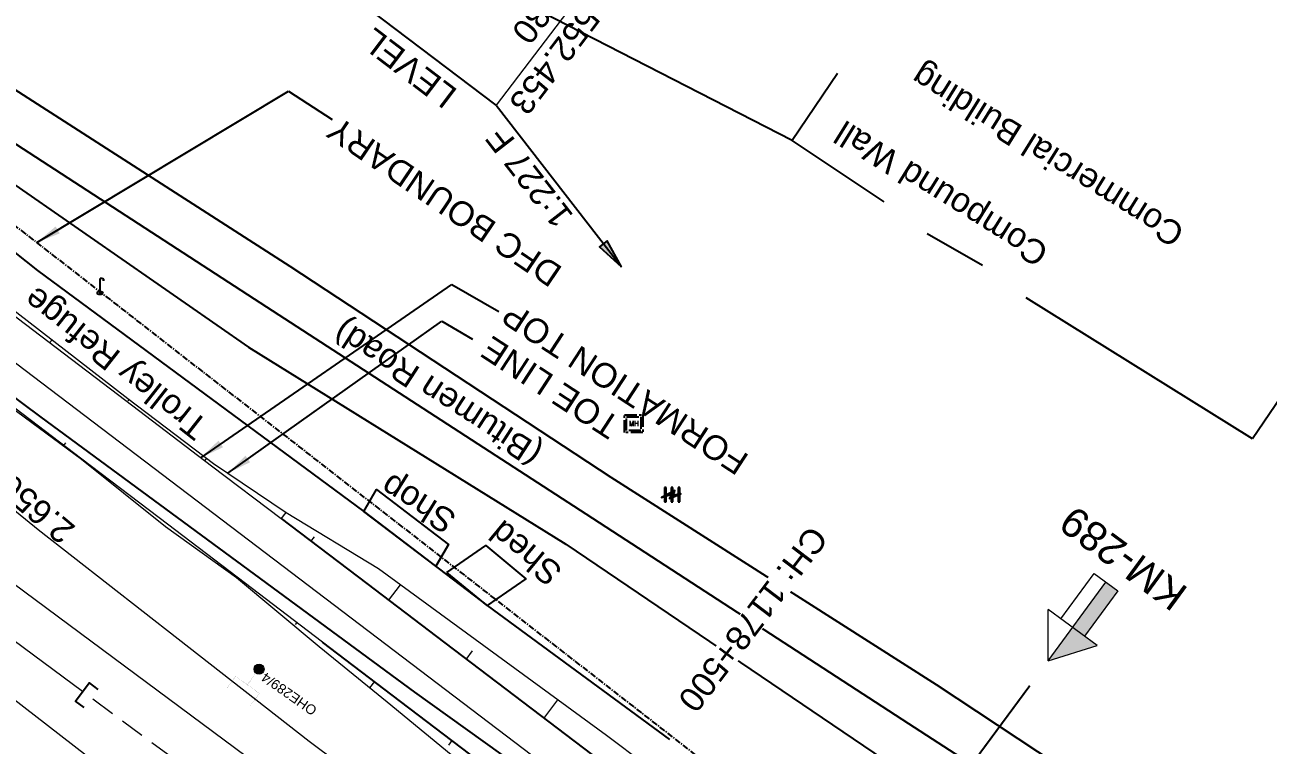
# Model space of a CAD drawing. Header units: metres. Extents: x 644418 to 1306172, y 3366650 to 6747308.
# Drawn here: x 653583.4 to 653710.9, y 3373284.4 to 3373358.3 of the extents above; entities that cross this region are included whole.
import ezdxf
from ezdxf.enums import TextEntityAlignment as Align

# ---------------------------------------------------------------- set-up
doc = ezdxf.new("R2010")
doc.units = ezdxf.units.M
doc.header["$MEASUREMENT"] = 0
for name, pattern in [('CENTER', [2, 1.25, -0.25, 0.25, -0.25]), ('DASHED', [0.75, 0.5, -0.25]), ('PHANTOM', [2.5, 1.25, -0.25, 0.25, -0.25, 0.25, -0.25]), ('PHANTOM2', [1.25, 0.625, -0.125, 0.125, -0.125, 0.125, -0.125])]:
    doc.linetypes.add(name, pattern=pattern)
doc.layers.get('Defpoints').update_dxf_attribs({"lineweight": 0})
for name, color, linetype, lineweight in [('C-ALIG-LABL-DG', 1, 'Continuous', 25), ('Existing IR Track', 143, 'Continuous', 0), ('KM STONE', 7, 'Continuous', 0), ('OHE MAST', 8, 'Continuous', 0), ('OHE MAST TEXT', 8, 'Continuous', 0), ('Proposed Alignment', 7, 'Continuous', 0), ('PROPOSED DFCC TOE LINE', 239, 'Continuous', 0), ('PROPOSED DFCC TOE SLOPES', 239, 'Continuous', 0), ('PROPOSED DFCC TOE SLOPES - Cut & Connection', 239, 'Continuous', 0), ('PROPOSED DFCC TRACK', 1, 'Continuous', 0)]:
    doc.layers.add(name, color=color, linetype=linetype, lineweight=lineweight)
for name, color, linetype in [('COMMERCIAL_BLD_PUC', 251, 'Continuous'), ('COMPOUND_WALL', 251, 'Continuous'), ('DFCC Boundary', 6, 'CENTER'), ('Dimension', 10, 'Continuous'), ('IR PROPOSALS', 190, 'Continuous'), ('LAMP_POST', 7, 'Continuous'), ('Manhole', 251, 'Continuous'), ('MATCH LINE', 7, 'Continuous'), ('PROPOSED DFCC FORMATION LINE', 187, 'Continuous'), ('PROPOSED FORMATION LINE - PLAN', 187, 'Continuous'), ('SHED', 252, 'Continuous'), ('SUB_ROAD_CENTRE', 34, 'Continuous'), ('SUB_ROAD_EDGE', 34, 'Continuous'), ('TOPO_TEXT', 251, 'Continuous'), ('TRANSFORMER', 251, 'Continuous'), ('Trolley Refuse', 10, 'Continuous')]:
    doc.layers.add(name, color=color, linetype=linetype)
doc.styles.add('Arial', font='arial.ttf')
doc.styles.add('ROMANS', font='romans.shx')
doc.styles.get("Standard").update_dxf_attribs({"font": 'arial.ttf'})
doc.styles.add('Style-Arial', font='arial.ttf')
doc.dimstyles.new('DIM', dxfattribs={"dimtxt": 2.5, "dimasz": 2.5, "dimexe": 0.18, "dimexo": 0.0625, "dimgap": 0.09, "dimtad": 0, "dimtih": 1, "dimtoh": 1, "dimdec": 3, "dimzin": 0, "dimdsep": 46, "dimtxsty": 'Standard', "dimcen": 0.09, "dimadec": 0, "dimazin": 0, "dimtfac": 1, "dimtdec": 3, "dimtofl": 0, "dimtmove": 0, "dimatfit": 3, "dimfxl": 1, "dimtolj": 1, "dimtzin": 0, "dimarcsym": 0})
doc.dimstyles.new('ISO-25', dxfattribs={"dimtxt": 2.5, "dimasz": 2.5, "dimexe": 1.25, "dimexo": 0.625, "dimtad": 1, "dimtxsty": 'Standard', "dimcen": 2.5, "dimadec": 0, "dimazin": 0, "dimtfac": 1, "dimtmove": 0, "dimatfit": 3, "dimfxl": 1, "dimarcsym": 0})

# ---------------------------------------------------------------- blocks, each defined once
blk = doc.blocks.new('LP')
for points in [[(0, 0), (0, 1.5)], [(0.25, 1.35), (0.44, 1.35)]]:
    blk.add_lwpolyline(points)
for centre, radius, start, end in [((0.07, 0.99), 0.519, 57.6425, 97.3165), ((0.34, 1.33), 0.094, 11.7012, 168.0476)]:
    blk.add_arc(centre, radius, start, end)
blk.add_ellipse((0.35, 1.36), major_axis=(0.0017, 0.0438), ratio=0.461056, start_param=1.74022, end_param=4.575836)
at = {"extrusion": (0, 0, -1)}
blk.add_ellipse((0, 0.01), major_axis=(0.308, 0), ratio=0.400495, dxfattribs=at)
blk = doc.blocks.new('MHS')
at = {"layer": 'Manhole', "linetype": 'PHANTOM'}
for points in [[(-0.92, 0.95), (0.96, 0.95), (0.96, -0.87), (-0.92, -0.87)], [(-0.72, 0.75), (0.76, 0.75), (0.76, -0.67), (-0.72, -0.67)]]:
    blk.add_lwpolyline(points, close=True, dxfattribs=at)
at = {"layer": 'Manhole', "linetype": 'PHANTOM', "style": 'ROMANS', "width": 0.9}
blk.add_text('MH', height=0.55, dxfattribs=at).set_placement((0.03, -0.22), align=Align.CENTER)
blk = doc.blocks.new('TRF')
blk.add_hatch(color=256).paths.add_polyline_path([(0.22, -0.04), (0.38, 0.42), (-0.98, -0.29), (0.02, 0.04), (-0.18, -0.39), (0.98, 0.09)])
for p, q in [((-0.69, 0.72), (-0.69, -0.72)), ((-0.52, 0.72), (-0.69, 0.72)), ((-0.52, -0.72), (-0.52, 0.72)), ((0, 0.72), (0, -0.72)), ((0.17, 0.72), (0, 0.72)), ((0.17, -0.72), (0.17, 0.72)), ((0.7, 0.72), (0.7, -0.72)), ((0.87, 0.72), (0.7, 0.72)), ((0.87, -0.72), (0.87, 0.72)), ((-0.69, -0.72), (-0.52, -0.72)), ((0, -0.72), (0.17, -0.72)), ((0.7, -0.72), (0.87, -0.72))]:
    blk.add_line(p, q)
blk.add_lwpolyline([(0.22, -0.04), (0.38, 0.42), (-0.98, -0.29), (0.02, 0.04), (-0.18, -0.39), (0.98, 0.09)], close=True)
blk = doc.blocks.new('OHE MAST')
h = blk.add_hatch(color=256)
edge = h.paths.add_edge_path()
edge.add_arc((0, 0), 0.514, 0, 360)
at = {"const_width": 0.01, "flags": 128}
for points in [[(1.5, 3.5), (1.5, 2), (-1.5, 2), (-1.5, 3.5)], [(0, 2), (0, 0)]]:
    blk.add_lwpolyline(points, dxfattribs=at)
blk.add_circle((0, 0), 0.514)
blk = doc.blocks.new('KM POST PLAN')
at = {"extrusion": (0, 0, -1)}
h = blk.add_hatch(color=256, dxfattribs=at)
h.paths.add_polyline_path([(0, -20), (0, -8.47), (3, -8.47), (3, -20)])
h.paths.add_polyline_path([(0, -8.47), (0, 0), (6.25, -8.47), (3, -8.47)], flags=16)
at = {"flags": 128}
for points in [[(0, 0), (-6.25, -8.47), (6.25, -8.47)], [(0, 0), (0, -20)], [(0, 0), (6.25, -8.47)], [(3, -8.47), (3, -20), (-3, -20), (-3, -8.47)]]:
    blk.add_lwpolyline(points, dxfattribs=at)
at = {"style": 'Style-Arial'}
blk.add_attdef('KM-POST', text='', height=6, dxfattribs=at).set_placement((0, -26, -263.95), align=Align.MIDDLE_CENTER)
blk = doc.blocks.new('*D1524')
at = {"layer": 'Defpoints', "color": 0, "transparency": 16777216}
for p in [(653577.36, 3373315.94, 269.73), (653575.69, 3373313.87), (653576.93, 3373312.86)]:
    blk.add_point(p, dxfattribs=at)
at = {"layer": 'Dimension', "color": 0, "lineweight": -2, "transparency": 16777216}
for p, q in [((653580.18, 3373316.87), (653581.76, 3373318.81)), ((653577.41, 3373315.9), (653578.74, 3373314.81)), ((653575.74, 3373313.83), (653577.07, 3373312.75)), ((653575.35, 3373310.92), (653573.78, 3373308.98))]:
    blk.add_line(p, q, dxfattribs=at)
at = {"layer": 'Dimension', "color": 0, "transparency": 16777216}
for points in [[(653579.86, 3373317.13), (653580.5, 3373316.6), (653578.6, 3373314.93)], [(653575.03, 3373311.19), (653575.68, 3373310.66), (653576.93, 3373312.86)]]:
    blk.add_solid(points, dxfattribs=at)
at = {"layer": 'Dimension', "color": 0, "lineweight": 0, "transparency": 16777216, "insert": (653583.05, 3373309.89), "char_height": 2.5, "attachment_point": 5, "rotation": 140}
blk.add_mtext('\\A1;2.656 m', dxfattribs=at)
blk = doc.blocks.new('Direction')
h = blk.add_hatch(color=256)
h.dxf.hatch_style = 1
h.paths.add_polyline_path([(-5.537, 0), (-4.745, -0.129), (-4.745, 0.135)])
blk.add_lwpolyline([(-5.537, 0), (-4.745, -0.129), (-4.745, 0.135)], close=True)
blk.add_lwpolyline([(0, 0), (-5.537, 0)])

msp = doc.modelspace()

# ---------------------------------------------------------------- linework, layer by layer
at = {"layer": 'COMMERCIAL_BLD_PUC', "linetype": 'Continuous', "ltscale": 5}
msp.add_lwpolyline([(653625.499, 3373302.763), (653618.113, 3373308.381), (653619.433, 3373310.628), (653626.8204, 3373305.0089)], close=True, dxfattribs=at)
at = {"layer": 'COMPOUND_WALL', "linetype": 'Continuous'}
for points in [[(653490.5, 3373388.474, 269.187), (653584.982, 3373318.047, 269.185), (653623.328, 3373289.844, 268.625), (653640.97, 3373277.197, 268.314)], [(653671.508, 3373340.12, 270.754), (653662.07, 3373346.437, 270.85), (653593.104, 3373381.78, 269.579), (653593.1, 3373381.988, 269.519)], [(653550.221, 3373360.393, 270.187), (653584.66, 3373333.087, 270.14), (653618.113, 3373308.381, 270.32), (653630.774, 3373298.739, 269.651), (653649.484, 3373285.019, 269.85)], [(653666.72, 3373353.28, 270.88), (653662.07, 3373346.437, 270.85)], [(653681.613, 3373333.617, 271.07), (653675.917, 3373336.841, 270.723)], [(653709.292, 3373315.815, 270.907), (653686.071, 3373330.283, 270.668)], [(653713.942, 3373322.658, 270.937), (653709.292, 3373315.815, 270.907)]]:
    msp.add_polyline3d(points, dxfattribs=at)
at = {"layer": 'DFCC Boundary', "ltscale": 0.5, "flags": 128}
msp.add_lwpolyline([(655695.597, 3371812.1897), (655640.8822, 3371912.823), (655580.0449, 3371996.7158), (655509.7792, 3372062.0857), (655426.9534, 3372113.9756), (655342.6069, 3372167.9462), (655257.8854, 3372221.2222), (655173.2688, 3372275.363), (655087.3459, 3372327.2788), (655002.8598, 3372380.6107), (654914.5097, 3372429.9473), (654741.1355, 3372529.4419), (654650.033, 3372576.4159), (654568.6995, 3372626.155), (654571.9877, 3372630.6369), (654391.4686, 3372756.327), (654377.1337, 3372736.8494), (654004.4289, 3373016.6995), (654007.7887, 3373020.6424), (653690.5739, 3373253.6486), (653690.5425, 3373253.6059), (653433.8132, 3373453.1485), (653440.7668, 3373462.5592), (653208.8394, 3373636.5534), (653216.1698, 3373646.5105), (653142.1983, 3373700.8896), (653053.6963, 3373771.1122), (652994.4341, 3373810.5255), (652929.3691, 3373859.5713), (652860.9168, 3373902.1103), (652749.6028, 3373984.4705), (652631.2396, 3374070.7175), (652636.2281, 3374078.1704), (652537.912, 3374145.7283), (652392.904, 3374241.2711), (652388.7719, 3374235.6812), (652308.569, 3374304.8076), (652315.9256, 3374314.7669), (652103.9815, 3374448.7876), (652083.1937, 3374464.1943), (652072.7494, 3374471.9329), (652052.3219, 3374487.0684), (652038.1897, 3374497.5387), (652024.0173, 3374508.0388), (652009.8347, 3374518.5254), (651995.6683, 3374529), (651981.7515, 3374539.2836), (651967.8828, 3374549.5317), (651954.6903, 3374559.2866), (651941.4997, 3374569.04), (651923.9377, 3374582.0168), (651906.3215, 3374595.0337), (651892.0868, 3374605.5547), (651877.7985, 3374616.1153), (651861.6288, 3374628.0564), (651845.5071, 3374639.9619), (651829.5757, 3374651.7544), (651824.7911, 3374655.296), (651813.6747, 3374663.5244), (651797.4592, 3374675.4968), (651792.6217, 3374679.0685), (651809.3453, 3374701.6999), (651798.0335, 3374710.0518), (651782.3495, 3374721.6444), (651766.6655, 3374733.2369), (651750.5163, 3374745.1875), (651734.3118, 3374757.179), (651717.3274, 3374769.6994), (651700.4625, 3374782.1317), (651684.6001, 3374793.8578), (651668.5938, 3374805.6902), (651652.6806, 3374817.4203), (651636.8173, 3374829.1137), (651620.9269, 3374840.8662), (651604.9647, 3374852.6718), (651588.7459, 3374864.6312), (651572.5882, 3374876.5455), (651556.6943, 3374888.2868), (651540.8409, 3374899.9983), (651524.5553, 3374912.0488), (651508.2568, 3374924.109), (651492.7938, 3374935.5157), (651477.3997, 3374946.8715), (651461.3291, 3374958.7436), (651445.2311, 3374970.6359), (651429.3555, 3374982.3615), (651413.4375, 3374994.1184), (651396.6322, 3375006.522), (651379.7761, 3375018.963), (651363.6644, 3375030.8565), (651352.7728, 3375038.8965), (651331.6522, 3375054.4784), (651315.7738, 3375066.1947), (651299.7306, 3375078.0412), (651283.6239, 3375089.9346), (651273.9044, 3375097.1057), (651264.2377, 3375104.2378), (651243.4187, 3375119.6324), (651222.5077, 3375135.095), (651201.5462, 3375150.5784), (651180.4926, 3375166.1298), (651161.7365, 3375179.9701), (651143.0969, 3375193.7244), (651126.6442, 3375205.9373), (651110.0563, 3375218.2505), (651088.7204, 3375233.9244), (651067.5473, 3375249.4788), (651049.4448, 3375262.8672), (651031.0656, 3375276.4601), (651013.3004, 3375289.5618), (650995.6557, 3375302.5748), (650975.556, 3375317.4171), (650955.4878, 3375332.2363), (650948.8014, 3375337.1771), (650951.4372, 3375340.7501), (650937.0874, 3375351.3535), (650916.0918, 3375366.8677), (650897.9224, 3375380.2929), (650879.805, 3375393.6796), (650866.8386, 3375403.2309), (650853.9116, 3375412.7532), (650835.5886, 3375426.289), (650817.2946, 3375439.8035), (650797.968, 3375454.1206), (650778.7222, 3375468.3781), (650760.7655, 3375481.6337), (650742.8011, 3375494.8949), (650723.0807, 3375509.4255), (650703.3693, 3375523.9495), (650688.6613, 3375534.8372), (650673.8463, 3375545.804), (650653.7938, 3375560.6295), (650633.6894, 3375575.4932), (650612.6421, 3375591.0542), (650592.0153, 3375606.3042), (650570.0328, 3375622.5591), (650548.5001, 3375638.4814), (650530.5234, 3375651.793), (650512.3606, 3375665.2423), (650494.7465, 3375678.2665), (650476.9008, 3375691.462), (650459.2976, 3375704.4721), (650441.3132, 3375717.7633), (650427.1261, 3375728.1319), (650413.8099, 3375737.864), (650402.677, 3375746.2697), (650389.8486, 3375755.6668), (650377.7322, 3375764.5425), (650360.7275, 3375777.1141), (650343.7744, 3375789.6482), (650325.0342, 3375803.5254), (650306.3109, 3375817.39), (650287.6225, 3375831.2124), (650268.717, 3375845.1957), (650250.337, 3375858.8009), (650231.8256, 3375872.5033), (650215.4559, 3375884.6355), (650199.261, 3375896.6381), (650189.9351, 3375903.5429), (650184.6476, 3375907.4517), (650170.3331, 3375918.0338), (650153.2211, 3375930.7288), (650135.9365, 3375943.5518), (650119.2313, 3375955.9159), (650102.3769, 3375968.3905), (650085.2738, 3375981.0461), (650068.2078, 3375993.6742), (650052.7787, 3376005.1011), (650037.4384, 3376016.4621), (650022.1728, 3376027.766), (650006.9632, 3376039.0283), (649974.7512, 3376062.8762), (649961.4537, 3376072.7117), (649948.2091, 3376082.508), (649944.476, 3376085.2722), (649918.728, 3376050.5341), (649909.4316, 3376057.4177), (649896.4092, 3376067.0604), (649893.7832, 3376069.0128), (649891.1645, 3376070.9437), (649888.4639, 3376072.9569), (649875.744, 3376082.3694), (649867.5551, 3376088.4016), (649853.4118, 3376098.8745), (649839.2513, 3376109.3603), (649829.0749, 3376116.9005), (649827.2194, 3376118.2675), (649818.0867, 3376125.0366), (649808.8566, 3376131.8779), (649793.2502, 3376143.4201), (649777.6288, 3376154.9733), (649763.6321, 3376165.3144), (649749.5741, 3376175.7007), (649733.9228, 3376187.2754), (649718.3343, 3376198.8036), (649705.3241, 3376208.4391), (649692.3703, 3376218.0327), (649678.0208, 3376228.6769), (649663.5747, 3376239.3366), (649646.4625, 3376252.0623), (649634.6272, 3376260.744), (649624.9192, 3376267.9946), (649615.0208, 3376275.3876), (649599.9831, 3376286.4834), (649588.9857, 3376294.598), (649590.032, 3376296.0132), (649586.1685, 3376298.8639), (649569.3593, 3376311.3207), (649552.641, 3376323.7102), (649537.2353, 3376335.0739), (649521.9792, 3376346.327), (649506.2408, 3376358.0035), (649490.3575, 3376369.7875), (649475.7578, 3376380.5673), (649461.1933, 3376391.3211), (649445.4753, 3376402.9572), (649429.8494, 3376414.5253), (649414.4906, 3376425.9209), (649378.3483, 3376452.6365), (649368.4603, 3376459.9984), (649352.6509, 3376471.6682), (649336.6992, 3376483.4434), (649322.3941, 3376494.1037), (649307.6557, 3376505.0862), (649290.8736, 3376517.4208), (649273.972, 3376529.8435), (649258.1992, 3376541.4854), (649242.2966, 3376553.2232), (649226.5432, 3376564.8634), (649210.8826, 3376576.435), (649195.2207, 3376588.0769), (649179.5326, 3376599.7383), (649164.9134, 3376610.5118), (649150.5177, 3376621.1205), (649135.415, 3376632.3287), (649120.2337, 3376643.5954), (649107.8929, 3376652.6743), (649095.5927, 3376661.7234), (649079.5687, 3376673.5769), (649063.4846, 3376685.4748), (649046.5651, 3376697.9756), (649029.6506, 3376710.4727), (649013.3465, 3376722.5351), (648996.9805, 3376734.6431), (648980.3936, 3376746.8979), (648963.6626, 3376759.259), (648946.7453, 3376771.7643), (648929.6945, 3376784.3682), (648913.5118, 3376796.3614), (648897.2206, 3376808.435), (648876.2496, 3376823.9678), (648855.1325, 3376839.6089), (648839.3985, 3376851.2044), (648823.6596, 3376862.8037), (648806.187, 3376875.7235), (648788.7814, 3376888.5937), (648772.4766, 3376900.6763), (648756.1277, 3376912.7915), (648748.6058, 3376918.3049), (648733.321, 3376929.6306), (648718.1841, 3376940.8501), (648694.1574, 3376958.9078), (648686.9154, 3376964.1595), (648685.9321, 3376964.8321), (648667.95, 3376978.2197), (648649.3198, 3376992.1471), (648633.5557, 3377003.8368), (648617.684, 3377015.6038), (648613.3865, 3377018.7718), (648613.1308, 3377018.4261), (648605.39, 3377024.1325), (648593.439, 3377032.9404), (648576.5994, 3377045.3816), (648559.8787, 3377057.7351), (648542.9247, 3377070.3132), (648525.9483, 3377082.908), (648511.3109, 3377093.7409), (648496.5572, 3377104.6599), (648477.562, 3377118.7172), (648458.5464, 3377132.7896), (648451.3349, 3377138.2101), (648435.5918, 3377149.862), (648422.1096, 3377159.9046), (648408.3664, 3377170.0637), (648394.6863, 3377180.1761), (648381.6588, 3377189.818), (648368.6059, 3377199.4787), (648354.1188, 3377210.196), (648339.6473, 3377220.9017), (648325.8166, 3377231.1386), (648311.9735, 3377241.3853), (648297.2469, 3377252.2824), (648283.6168, 3377262.3688), (648282.6002, 3377260.9951), (648281.5015, 3377261.8082), (648268.446, 3377271.4578), (648255.3849, 3377281.1115), (648243.3023, 3377290.0413), (648231.5826, 3377298.7116), (648230.1246, 3377299.843), (648216.137, 3377310.1827), (648202.3989, 3377320.3379), (648187.9045, 3377331.0225), (648173.4524, 3377341.7035), (648159.964, 3377351.7009), (648146.3755, 3377361.7726), (648132.3698, 3377372.1252), (648118.3132, 3377382.5155), (648104.5683, 3377392.6752), (648090.8453, 3377402.8186), (648079.0331, 3377411.5788), (648067.1746, 3377420.3734), (648052.1864, 3377431.461), (648037.1291, 3377442.5999), (648023.4384, 3377452.7367), (648009.6421, 3377462.9518), (647998.5681, 3377471.1475), (647977.6651, 3377486.6371), (647970.8013, 3377491.7424), (647954.3046, 3377504.0127), (647940.5645, 3377514.1537), (647927.1436, 3377524.0583), (647912.5029, 3377534.9198), (647897.7662, 3377545.8524), (647883.3488, 3377556.5286), (647868.9785, 3377567.1699), (647855.3948, 3377577.2425), (647841.7032, 3377587.3948), (647828.8284, 3377596.8277), (647815.9828, 3377606.2395), (647798.869, 3377618.9232), (647787.996, 3377626.9816), (647769.1212, 3377640.9619), (647756.6675, 3377650.183), (647742.624, 3377660.5991), (647728.5049, 3377671.0713), (647713.635, 3377682.0926), (647698.699, 3377693.1628), (647681.9918, 3377705.517), (647665.4025, 3377717.7839), (647652.0515, 3377727.6811), (647638.8028, 3377737.5025), (647625.2604, 3377747.546), (647611.724, 3377757.585), (647601.846, 3377764.9047), (647586.5632, 3377776.2354), (647574.9107, 3377784.8659), (647552.1318, 3377801.7377), (647544.5766, 3377807.3492), (647531.2096, 3377817.2774), (647518.7824, 3377826.4783), (647506.3678, 3377835.6698), (647493.0662, 3377845.5438), (647479.7149, 3377855.4547), (647466.3541, 3377865.3556), (647452.9886, 3377875.26), (647440.1702, 3377884.755), (647427.3392, 3377894.2595), (647421.9004, 3377898.2902), (647422.4016, 3377898.9655), (647413.1507, 3377905.8213), (647398.5546, 3377916.6386), (647385.2867, 3377926.4568), (647372.1159, 3377936.2032), (647357.4127, 3377947.1112), (647351.2811, 3377951.6601), (647330.0092, 3377967.4105), (647317.4471, 3377976.6964), (647304.414, 3377986.3606), (647291.335, 3377996.0589), (647278.7541, 3378005.3917), (647266.0777, 3378014.7954), (647252.9457, 3378024.4462), (647239.9839, 3378033.9719), (647225.7512, 3378044.5255), (647211.5179, 3378055.0796), (647196.511, 3378066.208), (647181.4966, 3378077.3419), (647167.7872, 3378087.5064), (647154.0498, 3378097.6917), (647140.7668, 3378107.5414), (647127.4862, 3378117.3893), (647113.2521, 3378127.9375), (647099.0375, 3378138.4713), (647085.0268, 3378148.8592), (647070.9977, 3378159.2608), (647056.5444, 3378169.9697), (647042.0873, 3378180.6814), (647027.5624, 3378191.4464), (647013.0728, 3378202.1851), (646999.864, 3378211.9684), (646986.6741, 3378221.7376), (646973.6148, 3378231.4185), (646960.4875, 3378241.1499), (646945.7953, 3378252.0414), (646931.0256, 3378262.9902), (646930.6274, 3378263.2852), (646951.9475, 3378292.0562)], dxfattribs=at)
at = {"layer": 'Existing IR Track', "flags": 128}
for points in [[(653488.0181, 3373385.2114), (653502.3187, 3373373.5765), (653514.8655, 3373363.3663), (653526.7472, 3373353.6788), (653539.3869, 3373343.3734), (653562.4463, 3373324.6346), (653584.7334, 3373306.5234), (653599.0791, 3373295.3269), (653612.515, 3373284.8421), (653627.2485, 3373273.8156), (653641.8511, 3373262.8869), (653656.8126, 3373251.8275), (653671.4279, 3373241.0239), (653687.812, 3373229.0084), (653704.0966, 3373217.066), (653720.3476, 3373205.0837), (653737.0212, 3373192.7897), (653750.168, 3373183.1064), (653763.8414, 3373173.0355), (653778.0731, 3373162.5772), (653790.3904, 3373153.525), (653807.9167, 3373140.5838), (653823.359, 3373129.1813), (653840.4143, 3373116.5158)], [(653589.2761, 3373289.914), (653578.1075, 3373298.1757), (653531.6696, 3373333.0756), (653506.3207, 3373353.1243), (653482.1744, 3373372.2848)], [(653497.183, 3373366.6049), (653509.1645, 3373357.306), (653522.046, 3373347.2948), (653534.8533, 3373337.3416), (653558.4666, 3373319.2198), (653582.1685, 3373301.0301), (653595.8269, 3373290.8985), (653609.5143, 3373280.7456), (653624.3092, 3373269.8326), (653639.0859, 3373258.9329), (653653.9824, 3373247.9979), (653668.7717, 3373237.1416), (653684.9994, 3373225.2137), (653701.207, 3373213.3006), (653717.549, 3373201.3001), (653733.88, 3373189.3077), (653747.3972, 3373179.3615), (653760.8472, 3373169.4647), (653775.2992, 3373158.8304), (653789.6881, 3373148.2426), (653805.1404, 3373136.8348), (653820.6059, 3373125.4168), (653837.5601, 3373112.6674), (653852.5684, 3373101.3812)]]:
    msp.add_lwpolyline(points, dxfattribs=at)
at = {"layer": 'Existing IR Track', "color": 88, "linetype": 'DASHED', "ltscale": 5, "flags": 128}
msp.add_lwpolyline([(653646.706, 3373247.6159), (653636.4262, 3373255.1348), (653606.6252, 3373277.0804), (653589.2754, 3373289.9145)], dxfattribs=at)
at = {"layer": 'IR PROPOSALS'}
msp.add_lwpolyline([(653589.4276, 3373288.2684), (653588.5398, 3373288.9357), (653589.9404, 3373290.7994), (653590.8282, 3373290.1321)], dxfattribs=at)
at = {"layer": 'MATCH LINE', "linetype": 'PHANTOM2', "ltscale": 15, "const_width": 0.2}
msp.add_lwpolyline([(653686.4526, 3373290.5199), (653614.1475, 3373192.7036)], dxfattribs=at)
at = {"layer": 'Proposed Alignment', "color": 1, "linetype": 'Continuous', "lineweight": 0}
msp.add_line((653650.5297, 3373374.8331), (653631.703, 3373350.0395), dxfattribs=at)
at = {"layer": 'PROPOSED DFCC FORMATION LINE', "lineweight": 0, "flags": 128}
for points in [[(653848.58, 3373126.1936), (653832.6516, 3373138.2886), (653816.7233, 3373150.3836), (653800.795, 3373162.4785), (653784.8666, 3373174.5735), (653768.9383, 3373186.6685), (653753.01, 3373198.7634), (653737.0816, 3373210.8584), (653721.1533, 3373222.9534), (653705.225, 3373235.0483), (653689.2966, 3373247.1433), (653673.3683, 3373259.2383), (653657.44, 3373271.3332), (653641.5116, 3373283.4282), (653625.5833, 3373295.5232), (653618.4361, 3373300.9503), (653609.655, 3373307.6181), (653602.5078, 3373313.0453), (653593.7266, 3373319.7131), (653577.7983, 3373331.8081), (653561.87, 3373343.903), (653545.9416, 3373355.998), (653530.0133, 3373368.093)], [(653844.0444, 3373120.2205), (653828.116, 3373132.3155), (653812.1877, 3373144.4104), (653796.2594, 3373156.5054), (653780.331, 3373168.6004), (653764.4027, 3373180.6953), (653748.4744, 3373192.7903), (653732.546, 3373204.8853), (653716.6177, 3373216.9802), (653700.6894, 3373229.0752), (653684.761, 3373241.1702), (653668.8327, 3373253.2651), (653652.9044, 3373265.3601), (653636.976, 3373277.4551), (653621.0477, 3373289.5501), (653613.9005, 3373294.9772), (653605.1194, 3373301.645), (653597.9722, 3373307.0721), (653589.191, 3373313.74), (653573.2627, 3373325.835), (653557.3344, 3373337.9299), (653541.406, 3373350.0249), (653525.4777, 3373362.1199)], [(653903.113, 3373084.8439), (653896.3954, 3373089.9483), (653892.4939, 3373092.9109), (653880.4669, 3373102.0435), (653864.5385, 3373114.1385), (653848.6102, 3373126.2335), (653832.6819, 3373138.3284), (653816.7535, 3373150.4234), (653800.8252, 3373162.5184), (653784.8969, 3373174.6133), (653768.9685, 3373186.7083), (653753.0402, 3373198.8033), (653737.1119, 3373210.8982), (653721.1835, 3373222.9932), (653705.2552, 3373235.0882), (653689.3269, 3373247.1831), (653673.3985, 3373259.2781), (653657.4702, 3373271.3731), (653641.5419, 3373283.468), (653625.6135, 3373295.563), (653618.4663, 3373300.9901), (653609.6852, 3373307.658)], [(653887.8978, 3373086.8582), (653875.8708, 3373095.9908), (653859.9424, 3373108.0857), (653844.0141, 3373120.1807), (653828.0858, 3373132.2757), (653812.1574, 3373144.3706), (653796.2291, 3373156.4656), (653780.3008, 3373168.5606), (653764.3725, 3373180.6555), (653748.4441, 3373192.7505), (653732.5158, 3373204.8455), (653716.5875, 3373216.9404), (653700.6591, 3373229.0354), (653684.7308, 3373241.1304), (653668.8025, 3373253.2253), (653652.8741, 3373265.3203), (653636.9458, 3373277.4153), (653621.0175, 3373289.5102), (653613.8702, 3373294.9374)]]:
    msp.add_lwpolyline(points, dxfattribs=at)
at = {"layer": 'PROPOSED DFCC TOE LINE', "lineweight": 0}
msp.add_lwpolyline([(653762.6534, 3373179.5545), (653747.7262, 3373191.8051), (653731.9407, 3373204.0881), (653716.0923, 3373216.2884), (653699.6285, 3373227.6782), (653683.33, 3373239.2857), (653667.4647, 3373251.4635), (653652.118, 3373264.3245), (653635.9709, 3373276.1314), (653620.5133, 3373288.8462), (653613.5508, 3373294.5167), (653605.0789, 3373301.5918), (653597.7651, 3373306.7994), (653589.1593, 3373313.6982), (653573.0567, 3373325.5636), (653557.0364, 3373337.5375), (653546.3632, 3373345.7988)], dxfattribs=at)
at = {"layer": 'PROPOSED DFCC TOE LINE', "lineweight": 0, "flags": 128}
msp.add_lwpolyline([(653581.1564, 3373329.8292), (653593.9245, 3373319.9737), (653602.7128, 3373313.3153), (653610.1499, 3373308.2699), (653619.6339, 3373302.5277), (653626.875, 3373297.2243), (653643.0383, 3373285.4387), (653659.0343, 3373273.4329), (653675.0205, 3373261.4141), (653690.6389, 3373248.9109), (653706.2449, 3373236.3915), (653722.5721, 3373224.8218), (653736.8565, 3373212.2513)], dxfattribs=at)
at = {"layer": 'PROPOSED DFCC TOE SLOPES', "linetype": 'Continuous', "lineweight": 0, "flags": 128}
for points in [[(653585.8955, 3373325.6595), (653586.1405, 3373325.9821)], [(653593.9587, 3373319.7424), (653594.0577, 3373319.8728)], [(653601.8239, 3373313.5646), (653602.0284, 3373313.8339)], [(653609.655, 3373307.6181), (653610.1499, 3373308.2699)], [(653612.6975, 3373305.3078), (653613.0667, 3373305.7941)], [(653620.6617, 3373299.2604), (653621.8887, 3373300.8763)], [(653628.6258, 3373293.2129), (653629.2941, 3373294.093)], [(653636.59, 3373287.1654), (653638.0441, 3373289.0803)]]:
    msp.add_lwpolyline(points, dxfattribs=at)
at = {"layer": 'PROPOSED DFCC TOE SLOPES', "flags": 128}
for points in [[(653587.3499, 3373315.138), (653587.5655, 3373315.422)], [(653595.3141, 3373309.0905), (653595.3371, 3373309.1209)], [(653603.2782, 3373303.0431), (653603.1547, 3373302.8804)], [(653611.2424, 3373296.9956), (653611.0958, 3373296.8026)], [(653619.2066, 3373290.9481), (653618.7197, 3373290.3069)], [(653627.1707, 3373284.9006), (653626.813, 3373284.4296)]]:
    msp.add_lwpolyline(points, dxfattribs=at)
at = {"layer": 'PROPOSED DFCC TOE SLOPES - Cut & Connection', "color": 190}
msp.add_polyline3d([(653653.7336, 3373233.9643, 267.4069), (653643.8035, 3373241.5632, 267.4106), (653627.9679, 3373253.7663, 267.4166), (653625.7589, 3373255.4714, 267.4174), (653612.1362, 3373265.9872, 267.4225), (653596.3043, 3373278.2082, 267.4284), (653580.4725, 3373290.4292, 267.4343), (653564.6407, 3373302.6502, 267.4402), (653548.8088, 3373314.8712, 267.4462), (653532.977, 3373327.0922, 267.4521), (653517.1451, 3373339.3132, 267.458), (653501.3133, 3373351.5342, 267.4639), (653485.4815, 3373363.7552, 267.4699)], dxfattribs=at)
at = {"layer": 'PROPOSED DFCC TRACK', "color": 12, "flags": 128}
msp.add_lwpolyline([(653890.1959, 3373089.8846), (653472.2157, 3373407.2722)], dxfattribs=at)
at = {"layer": 'SHED', "linetype": 'Continuous', "ltscale": 5}
msp.add_lwpolyline([(653626.658, 3373302.141), (653630.633, 3373304.9), (653634.7596, 3373301.4893), (653630.774, 3373298.739)], close=True, dxfattribs=at)
at = {"layer": 'SUB_ROAD_CENTRE', "linetype": 'Continuous'}
msp.add_polyline3d([(653939.03, 3373115.035, 268.756), (653904.956, 3373136.751, 268.914), (653874.656, 3373156.415, 269.025), (653824.957, 3373188.627, 269.113), (653789.479, 3373211.694, 268.99), (653751.469, 3373236.462, 268.933), (653712.36, 3373261.813, 268.948), (653674.043, 3373286.603, 268.736), (653640.947, 3373308.114, 268.837), (653608.18, 3373329.331, 268.857), (653571.954, 3373352.8, 268.887), (653568.5561, 3373354.9991, 268.89)], dxfattribs=at)
at = {"layer": 'SUB_ROAD_EDGE', "linetype": 'Continuous'}
for points in [[(653941.371, 3373118.603, 268.725), (653907.589, 3373140.404, 268.808), (653826.068, 3373193.5, 268.942), (653791.812, 3373215.729, 268.864), (653753.832, 3373240.056, 268.794), (653714.439, 3373265.803, 268.809), (653676.888, 3373290.618, 268.597), (653643.516, 3373311.864, 268.73), (653610.555, 3373333.503, 268.708), (653575.132, 3373356.241, 268.749)], [(653570.515, 3373350.045, 268.853), (653606.288, 3373325.22, 268.802), (653638.866, 3373305.021, 268.7), (653671.498, 3373282.924, 268.612), (653709.722, 3373257.484, 268.738), (653743.424, 3373235.952, 268.842), (653748.528, 3373232.602, 268.84), (653786.976, 3373207.873, 268.843), (653823.016, 3373184.681, 268.933), (653838.122, 3373174.24, 268.879), (653871.957, 3373152.717, 268.857), (653901.184, 3373133.7, 268.811), (653936.789, 3373110.912, 268.673)]]:
    msp.add_polyline3d(points, dxfattribs=at)

# ---------------------------------------------------------------- block references
at = {"layer": 'C-ALIG-LABL-DG', "color": 1, "linetype": 'Continuous', "lineweight": 25}
for xscale, yscale, zscale, rotation in [(3.789791541545082, 3.789791541545082, 3.789791541545082, 322.7892652881014), (3.78979154154508, 3.78979154154508, 3.78979154154508, 127.7892652881014)]:
    msp.add_blockref('Direction', (653631.703, 3373350.0395), dxfattribs=dict(at, xscale=xscale, yscale=yscale, zscale=zscale, rotation=rotation))
at = {"layer": 'KM STONE'}
ref = msp.add_blockref('KM POST PLAN', (653688.3469, 3373293.0827), dxfattribs=dict(at, xscale=0.4999999999999977, yscale=0.4999999999999977, zscale=0.4999999999999977, rotation=143.718959737513))
ref.add_attrib('KM-POST', 'KM-289', dxfattribs={"layer": '0', "height": 3, "rotation": 143.71896, "style": 'Style-Arial'}).set_placement((653696.0396, 3373303.5623), align=Align.MIDDLE_CENTER)
at = {"layer": 'LAMP_POST', "linetype": 'Continuous'}
msp.add_blockref('LP', (653591.071, 3373330.77, 271.864), dxfattribs=at)
at = {"layer": 'Manhole', "linetype": 'Continuous'}
msp.add_blockref('MHS', (653645.801, 3373317.353, 268.466), dxfattribs=at)
at = {"layer": 'OHE MAST', "color": 2, "rotation": 143.3908318566117}
msp.add_blockref('OHE MAST', (653607.379, 3373292.217), dxfattribs=at)
at = {"layer": 'TRANSFORMER', "linetype": 'Continuous'}
msp.add_blockref('TRF', (653649.663, 3373310.105, 271.567), dxfattribs=at)

# ---------------------------------------------------------------- texts
at = {"layer": 'C-ALIG-LABL-DG', "color": 1, "style": 'Arial'}
msp.add_text('1:227 F', height=2.5, rotation=127.789265, dxfattribs=at).set_placement((653639.7231, 3373338.7179))
at = {"layer": 'DFCC Boundary', "linetype": 'Continuous', "lineweight": 0, "ltscale": 5}
msp.add_text('DFC BOUNDARY', height=2.5, rotation=145.89458, dxfattribs=at).set_placement((653638.6487, 3373333.3287))
at = {"layer": 'OHE MAST TEXT'}
msp.add_text('OHE289/4', height=1, rotation=145, dxfattribs=at).set_placement((653610.4639, 3373289.6687), align=Align.MIDDLE_CENTER)
at = {"layer": 'Proposed Alignment', "color": 1, "style": 'Arial'}
for s, rotation, p in [('CH: 1178+552.453', 232.789265, (653650.696, 3373373.7623)), ('FL:268.130', 232.789265, (653643.8487, 3373371.6516)), ('LEVEL', 142.789265, (653627.8683, 3373351.5467))]:
    msp.add_text(s, height=2.5, rotation=rotation, dxfattribs=at).set_placement(p)
at = {"layer": 'PROPOSED DFCC TOE LINE', "lineweight": 0}
msp.add_text('TOE LINE', height=2.5, rotation=146.885789, dxfattribs=at).set_placement((653631.2835, 3373326.4885), align=Align.RIGHT)
at = {"layer": 'PROPOSED FORMATION LINE - PLAN', "lineweight": 0}
msp.add_text('FORMATION TOP', height=2.5, rotation=146.885789, dxfattribs=at).set_placement((653633.4067, 3373329.9721), align=Align.RIGHT)
at = {"layer": 'TOPO_TEXT'}
for s, rotation, p in [('Commercial Building', 148.074753, (653702.5174, 3373337.4541)), ('Compound Wall', 148.074753, (653688.5716, 3373335.4447)), ('(Bitumen Road)', 147.062831, (653636.6091, 3373314.8873)), ('Shop', 148.118347, (653627.8156, 3373308.0746)), ('Shed', 140.42523, (653638.6736, 3373302.4714))]:
    msp.add_text(s, height=2.5, rotation=rotation, dxfattribs=at).set_placement(p)
at = {"layer": 'Trolley Refuse', "style": 'Style-Arial'}
msp.add_text('Trolley Refuge', height=2.5, rotation=141.704361, dxfattribs=at).set_placement((653602.3284, 3373317.5124))

# ---------------------------------------------------------------- dimensions: what is measured, and where the dimension line sits
at = {"layer": 'Dimension', "color": 10, "lineweight": 0}
dim = msp.add_linear_dim(base=(653576.9299, 3373312.8647), p1=(653577.363, 3373315.935, 269.728), p2=(653575.6881, 3373313.8739), angle=230.901566, dimstyle='DIM', override={"dimpost": ' m', "dimtmove": 2}, dxfattribs=at)
dim.commit()
dim.dimension.update_dxf_attribs({"geometry": '*D1524', "text_midpoint": (653583.0517, 3373309.8889), "dimtype": 129, "text_rotation": 140})

# ---------------------------------------------------------------- leaders
at = {"layer": 'DFCC Boundary', "linetype": 'Continuous', "lineweight": 0, "ltscale": 5}
msp.add_leader([(653584.5796, 3373335.9654, -267.3294), (653610.3923, 3373351.4826, -267.3294), (653614.8946, 3373348.5628, -267.3294)], dimstyle='ISO-25', override={"dimtxt": 0.5, "dimtad": 0}, dxfattribs=at)
at = {"layer": 'PROPOSED DFCC TOE LINE', "lineweight": 0}
msp.add_leader([(653604.1832, 3373312.3178), (653626.1311, 3373327.9127), (653629.2697, 3373326.0362)], dimstyle='ISO-25', override={"dimtxt": 3, "dimasz": 2.5, "dimgap": 0.625, "dimtad": 0, "dimdec": 3, "dimzin": 2, "dimtdec": 3}, dxfattribs=at)
at = {"layer": 'PROPOSED FORMATION LINE - PLAN', "lineweight": 0}
msp.add_leader([(653601.3937, 3373313.8912), (653627.1435, 3373331.6463), (653631.9865, 3373328.8917)], dimstyle='ISO-25', override={"dimtxt": 3, "dimasz": 2.5, "dimgap": 0.625, "dimtad": 0, "dimdec": 3, "dimzin": 2, "dimtdec": 3}, dxfattribs=at)

# ---------------------------------------------------------------- next in the draw order: texts
at = {"layer": 'C-ALIG-LABL-DG', "color": 1, "linetype": 'Continuous', "lineweight": 25, "insert": (653664.8878, 3373306.3541, 268.656), "char_height": 2.5, "width": 22.502814, "attachment_point": 4, "rotation": 232.789265, "style": 'Arial', "bg_fill": 3, "box_fill_scale": 1.04, "bg_fill_color": 256, "bg_fill_true_color": 13158600, "bg_fill_transparency": 0}
msp.add_mtext('CH: 1178+500', dxfattribs=at)

doc.saveas('drawing.dxf')
